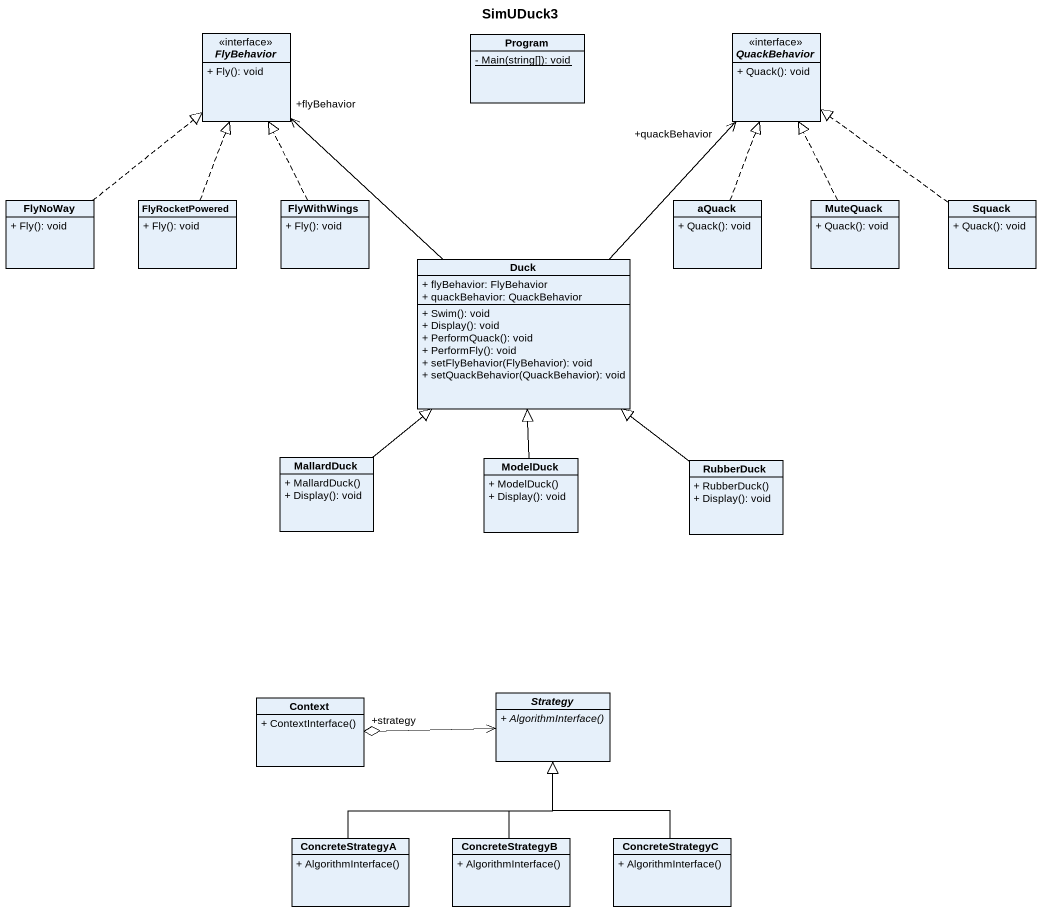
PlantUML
@startuml
title SimUDuck3
hide circle
hide empty members
skinparam classAttributeIconSize 0
interface FlyBehavior <<interface>> {
  + Fly(): void
}
class Program {
  {static} - Main(string[]): void
}
interface QuackBehavior <<interface>> {
  + Quack(): void
}
class FlyNoWay {
  + Fly(): void
}
class FlyRocketPowered {
  + Fly(): void
}
class FlyWithWings {
  + Fly(): void
}
class aQuack {
  + Quack(): void
}
class MuteQuack {
  + Quack(): void
}
class Squack {
  + Quack(): void
}
class Duck {
  + flyBehavior: FlyBehavior
  + quackBehavior: QuackBehavior
  + Swim(): void
  + Display(): void
  + PerformQuack(): void
  + PerformFly(): void
  + setFlyBehavior(FlyBehavior): void
  + setQuackBehavior(QuackBehavior): void
}
class MallardDuck {
  + MallardDuck()
  + Display(): void
}
class ModelDuck {
  + ModelDuck()
  + Display(): void
}
class RubberDuck {
  + RubberDuck()
  + Display(): void
}
class Context {
  + ContextInterface()
}
abstract class Strategy {
  {abstract} + AlgorithmInterface()
}
class ConcreteStrategyA {
  + AlgorithmInterface()
}
class ConcreteStrategyB {
  + AlgorithmInterface()
}
class ConcreteStrategyC {
  + AlgorithmInterface()
}
FlyNoWay .up.|> FlyBehavior
FlyRocketPowered .up.|> FlyBehavior
FlyWithWings .up.|> FlyBehavior
aQuack .up.|> QuackBehavior
MuteQuack .up.|> QuackBehavior
Squack .up.|> QuackBehavior
Duck -up-> "+flyBehavior" FlyBehavior
Duck -up-> "+quackBehavior" QuackBehavior
MallardDuck -up-|> Duck
ModelDuck -up-|> Duck
RubberDuck -up-|> Duck
Context "+strategy" o-right-> Strategy
ConcreteStrategyA -up-|> Strategy
ConcreteStrategyB -up-|> Strategy
ConcreteStrategyC -up-|> Strategy
@enduml
